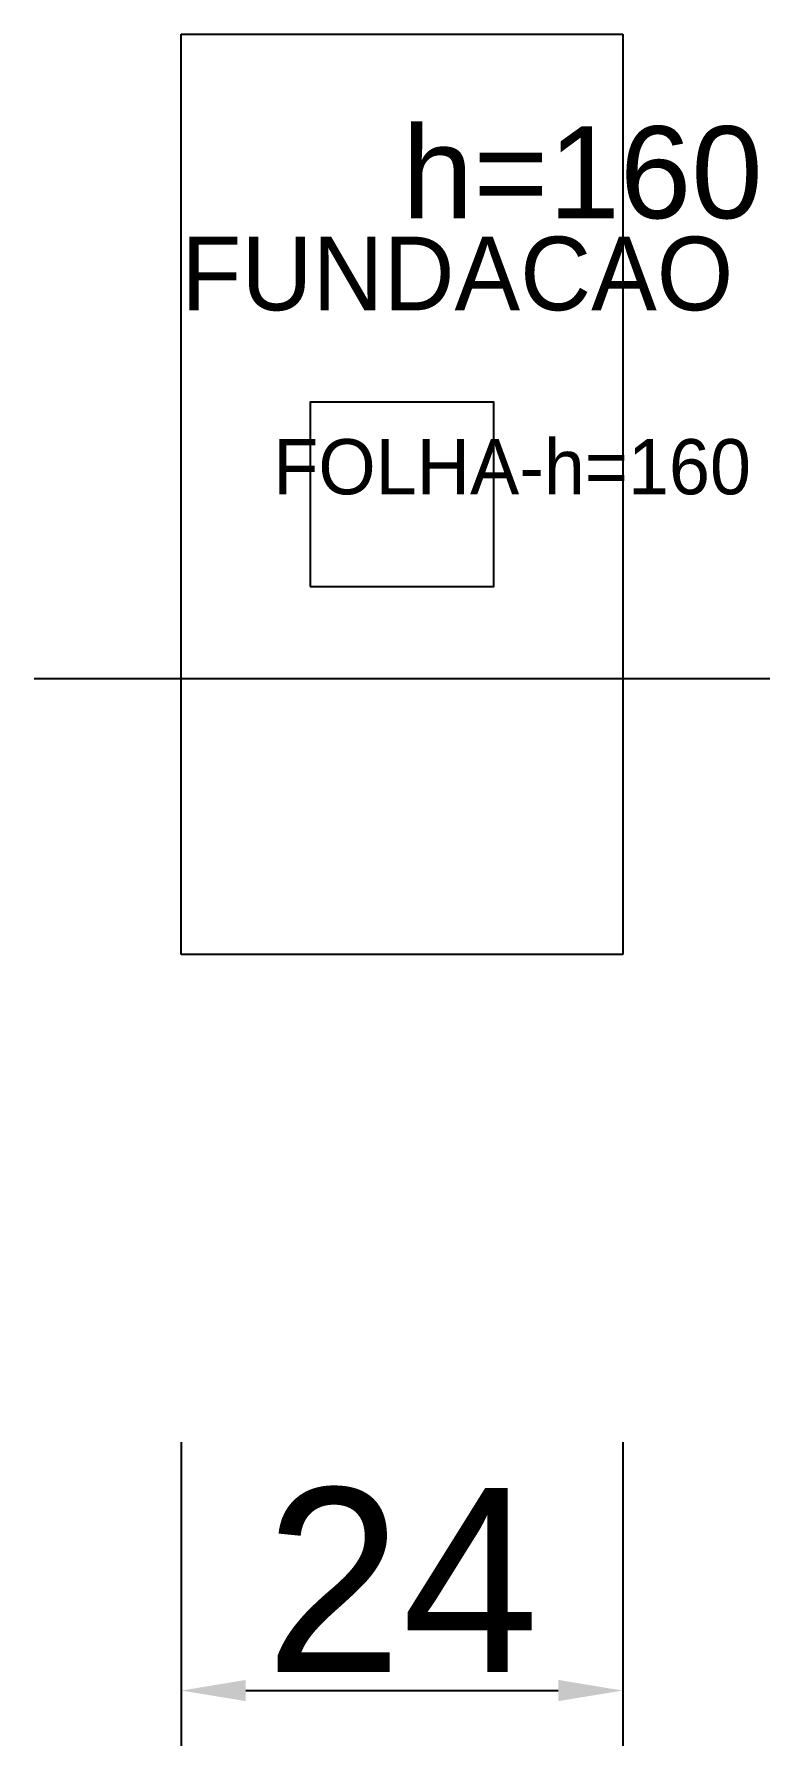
# Model space of a CAD drawing. Header units: metres. Extents: x 214.2 to 254.2, y 108.5 to 201.5.
import ezdxf

# ---------------------------------------------------------------- set-up
doc = ezdxf.new("R2010")
doc.units = ezdxf.units.M
for name, color, linetype in [('COTA', 241, 'CONTINUOUS'), ('FOLHA', 255, 'CONTINUOUS'), ('Hachura', 251, 'CONTINUOUS'), ('NOMENCLATURA', 7, 'CONTINUOUS'), ('Nível', 160, 'CONTINUOUS'), ('Painéis', 200, 'CONTINUOUS'), ('Pilares', 5, 'CONTINUOUS'), ('SARR_2.2x7', 40, 'CONTINUOUS')]:
    doc.layers.add(name, color=color, linetype=linetype)
doc.styles.add('ARIAL', font='Arial.ttf')
doc.dimstyles.new('EZ DXF', dxfattribs={"dimtxt": 10, "dimasz": 3.5, "dimexe": 3, "dimexo": 1.5, "dimgap": 1, "dimtad": 1, "dimdec": 1, "dimdsep": 46, "dimcen": 2.5, "dimazin": 3, "dimtfac": 1, "dimtmove": 0, "dimatfit": 3})

msp = doc.modelspace()

# ---------------------------------------------------------------- hatches: boundary and pattern name
at = {"layer": 'Hachura'}
h = msp.add_hatch(dxfattribs=at)
h.set_pattern_fill('ANSI31', scale=50)
h.paths.add_polyline_path([(222.2, 201.5), (246.2, 201.5), (246.2, 151.5), (222.2, 151.5)])
h = msp.add_hatch(dxfattribs=at)
h.set_pattern_fill('ANSI31', scale=50)
h.paths.add_polyline_path([(222.2, 201.5), (246.2, 201.5), (246.2, 151.5), (222.2, 151.5)])

# ---------------------------------------------------------------- linework, layer by layer
at = {"layer": 'Painéis', "color": 200}
for p, q in [((222.2, 201.5), (246.2, 201.5)), ((222.2, 151.5), (222.2, 201.5)), ((222.2, 201.5), (246.2, 201.5)), ((222.2, 151.5), (222.2, 201.5)), ((246.2, 201.5), (246.2, 151.5)), ((246.2, 201.5), (246.2, 151.5)), ((246.2, 151.5), (222.2, 151.5)), ((246.2, 151.5), (222.2, 151.5))]:
    msp.add_line(p, q, dxfattribs=at)
at = {"layer": 'Pilares'}
msp.add_lwpolyline([(229.2, 171.5), (239.2, 171.5), (239.2, 181.5), (229.2, 181.5)], close=True, dxfattribs=at)
msp.add_lwpolyline([(229.2, 171.5), (239.2, 171.5), (239.2, 181.5), (229.2, 181.5)], close=True, dxfattribs=at)
at = {"layer": 'SARR_2.2x7'}
msp.add_line((214.2, 166.5), (254.2, 166.5), dxfattribs=at)
msp.add_line((214.2, 166.5), (254.2, 166.5), dxfattribs=at)

# ---------------------------------------------------------------- texts
at = {"layer": 'FOLHA'}
msp.add_text('FOLHA-h=160', height=3, dxfattribs=at).set_placement((227.2, 176.5))
msp.add_text('FOLHA-h=160', height=3, dxfattribs=at).set_placement((227.2, 176.5))
at = {"layer": 'NOMENCLATURA', "insert": (234.2, 196.5), "char_height": 5, "attachment_point": 1, "style": 'ARIAL'}
msp.add_mtext('h=160', dxfattribs=at)
msp.add_mtext('h=160', dxfattribs=at)
at = {"layer": 'Nível'}
msp.add_text('FUNDACAO', height=4, dxfattribs=at).set_placement((222.2, 186.5))
msp.add_text('FUNDACAO', height=4, dxfattribs=at).set_placement((222.2, 186.5))

# ---------------------------------------------------------------- dimensions: what is measured, and where the dimension line sits
at = {"layer": 'COTA'}
msp.add_linear_dim(base=(222.2, 111.5), p1=(222.2, 126.5), p2=(246.2, 126.5), dimstyle='EZ DXF', dxfattribs=at).render()
msp.add_linear_dim(base=(222.2, 111.5), p1=(222.2, 126.5), p2=(246.2, 126.5), dimstyle='EZ DXF', dxfattribs=at).render()

doc.saveas('drawing.dxf')
